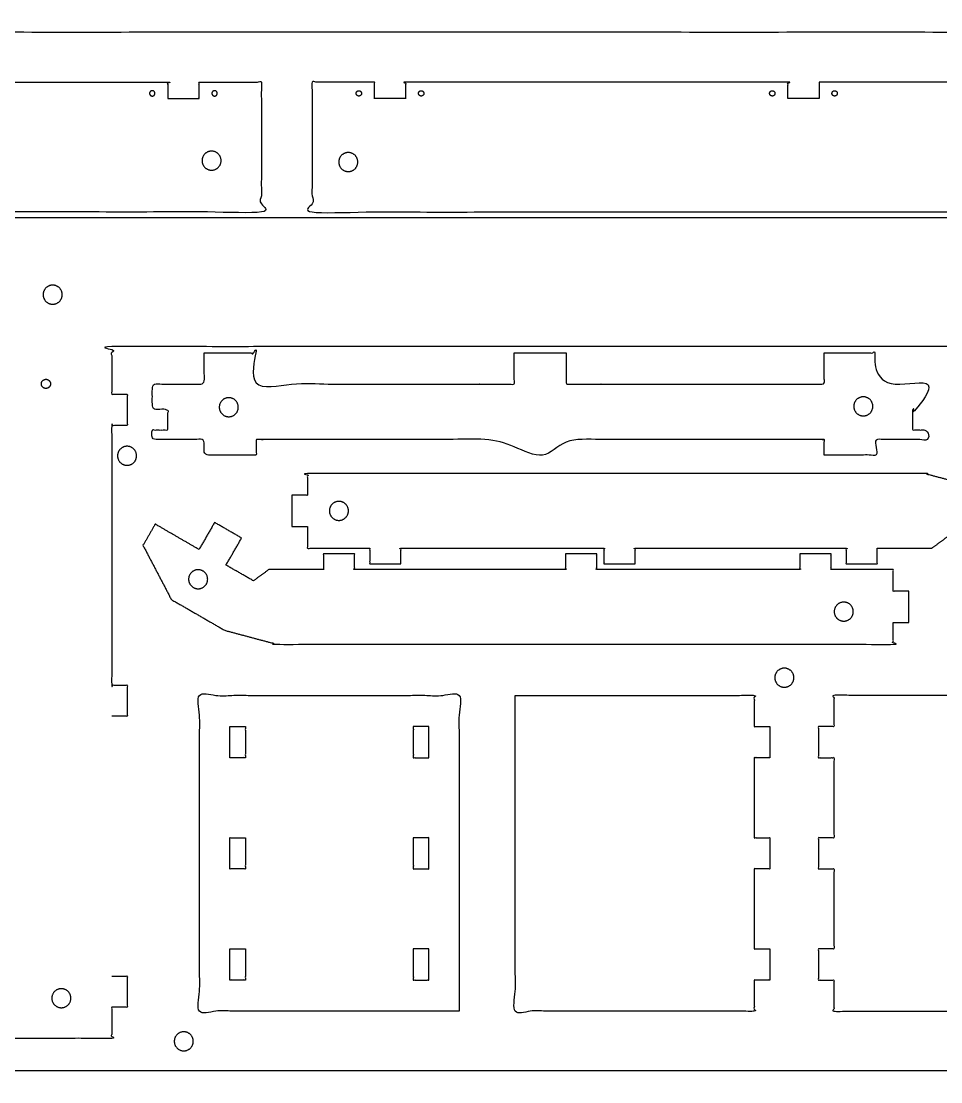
# Model space of a CAD drawing. Header units: millimetres. Extents: x 6487 to 10322, y -5927 to 6935.
# Drawn here: x 8553 to 9615, y 251 to 1476 of the extents above; entities that cross this region are included whole.
import ezdxf

# ---------------------------------------------------------------- set-up
doc = ezdxf.new("R2010")
doc.units = ezdxf.units.MM
doc.header["$MEASUREMENT"] = 0
doc.layers.add('Make2D$visible$lines', color=18, linetype='Continuous', true_color=0x000000)

msp = doc.modelspace()

# ---------------------------------------------------------------- linework, layer by layer
at = {"layer": 'Make2D$visible$lines'}
for points, knots in [([(7796.2, 263.5), (8996.2, 263.5), (10196.2, 263.5), (10196.2, 863.5), (10196.2, 1463.5), (8996.2, 1463.5), (7796.2, 1463.5), (7796.2, 863.5), (7796.2, 263.5)], [0, 0, 0, 2400, 2400, 3600, 3600, 6000, 6000, 7200, 7200, 7200]), ([(8244.5, 1405.6), (8038.3, 1405.6), (7832, 1405.6), (7832, 1330.6), (7832, 1255.6), (8331, 1255.6), (8830, 1255.6), (8830, 1330.6), (8830, 1405.6), (8794, 1405.6), (8758, 1405.6), (8758, 1396.1), (8758, 1386.6), (8740, 1386.6), (8722, 1386.6), (8722, 1396.1), (8722, 1405.6), (8501.3, 1405.6), (8280.5, 1405.6), (8280.5, 1396.1), (8280.5, 1386.6), (8262.5, 1386.6), (8244.5, 1386.6), (8244.5, 1396.1), (8244.5, 1405.6)], [661.5, 661.5, 661.5, 1074, 1074, 1224.00005, 1224.00005, 2222.00005, 2222.00005, 2372.000099, 2372.000099, 2444.000099, 2444.000099, 2463.000099, 2463.000099, 2499.000099, 2499.000099, 2518.000099, 2518.000099, 2959.500099, 2959.500099, 2978.500099, 2978.500099, 3014.500099, 3014.500099, 3033.500099, 3033.500099, 3033.500099]), ([(9474.1, 1405.6), (9680.4, 1405.6), (9886.6, 1405.6), (9886.6, 1330.6), (9886.6, 1255.6), (9387.6, 1255.6), (8888.6, 1255.6), (8888.6, 1330.6), (8888.6, 1405.6), (8924.6, 1405.6), (8960.6, 1405.6), (8960.6, 1396.1), (8960.6, 1386.6), (8978.6, 1386.6), (8996.6, 1386.6), (8996.6, 1396.1), (8996.6, 1405.6), (9217.4, 1405.6), (9438.1, 1405.6), (9438.1, 1396.1), (9438.1, 1386.6), (9456.1, 1386.6), (9474.1, 1386.6), (9474.1, 1396.1), (9474.1, 1405.6)], [661.5, 661.5, 661.5, 1074, 1074, 1224.00005, 1224.00005, 2222.00005, 2222.00005, 2372.000099, 2372.000099, 2444.000099, 2444.000099, 2463.000099, 2463.000099, 2499.000099, 2499.000099, 2518.000099, 2518.000099, 2959.500099, 2959.500099, 2978.500099, 2978.500099, 3014.500099, 3014.500099, 3033.500099, 3033.500099, 3033.500099]), ([(8657.2, 373.1), (8666.2, 373.1), (8675.2, 373.1), (8675.2, 355.1), (8675.2, 337.1), (8666.2, 337.1), (8657.2, 337.1), (8657.2, 319.1), (8657.2, 301.1), (8435.2, 301.1), (8213.2, 301.1), (8213.2, 316.1), (8213.2, 331.1), (8204.2, 331.1), (8195.2, 331.1), (8195.2, 480.1), (8195.2, 629.1), (8204.2, 629.1), (8213.2, 629.1), (8213.2, 659.1), (8213.2, 689.1), (8204.2, 689.1), (8195.2, 689.1), (8195.2, 710.1), (8195.2, 731.1), (8172.7, 731.1), (8150.2, 731.1), (8150.2, 740.1), (8150.2, 749.1), (8120.2, 749.1), (8090.2, 749.1), (8090.2, 740.1), (8090.2, 731.1), (8067.7, 731.1), (8045.2, 731.1), (8045.2, 710.1), (8045.2, 689.1), (8036.2, 689.1), (8027.2, 689.1), (8027.2, 659.1), (8027.2, 629.1), (8036.2, 629.1), (8045.2, 629.1), (8045.2, 480.1), (8045.2, 331.1), (8036.2, 331.1), (8027.2, 331.1), (8027.2, 316.1), (8027.2, 301.1), (7970.2, 301.1), (7913.2, 301.1), (7913.2, 316.1), (7913.2, 331.1), (7904.2, 331.1), (7895.2, 331.1), (7895.2, 480.1), (7895.2, 629.1), (7904.2, 629.1), (7913.2, 629.1), (7913.2, 659.1), (7913.2, 689.1), (7904.2, 689.1), (7895.2, 689.1), (7895.2, 710.1), (7895.2, 731.1), (7854.2, 731.1), (7813.2, 731.1), (7813.2, 739.6), (7813.2, 748.1), (7804.2, 748.1), (7795.2, 748.1), (7795.2, 766.1), (7795.2, 784.1), (7804.2, 784.1), (7813.2, 784.1), (7813.2, 971.6), (7813.2, 1159.1), (7804.2, 1159.1), (7795.2, 1159.1), (7795.2, 1177.1), (7795.2, 1195.1), (7804.2, 1195.1), (7813.2, 1195.1), (7813.2, 1222.1), (7813.2, 1249.1), (8852.2, 1249.1), (9891.2, 1249.1), (9891.2, 1240.1), (9891.2, 1231.1), (10043.2, 1231.1), (10195.2, 1231.1), (10195.2, 1165.6), (10195.2, 1100.1), (9426.2, 1100.1), (8657.2, 1100.1), (8657.2, 1072.6), (8657.2, 1045.1), (8666.2, 1045.1), (8675.2, 1045.1), (8675.2, 1027.1), (8675.2, 1009.1), (8666.2, 1009.1), (8657.2, 1009.1), (8657.2, 859.1), (8657.2, 709.1), (8666.2, 709.1), (8675.2, 709.1), (8675.2, 691.1), (8675.2, 673.1), (8666.2, 673.1), (8657.2, 673.1)], [0, 0, 0, 18, 18, 54, 54, 72, 72, 108, 108, 552, 552, 581.999893, 581.999893, 599.999893, 599.999893, 898.000083, 898.000083, 916.000083, 916.000083, 975.999975, 975.999975, 993.999975, 993.999975, 1035.999975, 1035.999975, 1081.000029, 1081.000029, 1099.000029, 1099.000029, 1158.999921, 1158.999921, 1176.999921, 1176.999921, 1221.999975, 1221.999975, 1263.999975, 1263.999975, 1281.999975, 1281.999975, 1341.999867, 1341.999867, 1359.999867, 1359.999867, 1658.000057, 1658.000057, 1676.000057, 1676.000057, 1705.999951, 1705.999951, 1819.999951, 1819.999951, 1849.999851, 1849.999851, 1867.999851, 1867.999851, 2166.000042, 2166.000042, 2184.000042, 2184.000042, 2243.999934, 2243.999934, 2261.999934, 2261.999934, 2303.9999, 2303.9999, 2385.9999, 2385.9999, 2402.999965, 2402.999965, 2420.999965, 2420.999965, 2456.999965, 2456.999965, 2474.999965, 2474.999965, 2849.999996, 2849.999996, 2867.999996, 2867.999996, 2903.999996, 2903.999996, 2921.999996, 2921.999996, 2975.999983, 2975.999983, 5053.999983, 5053.999983, 5071.999983, 5071.999983, 5375.999983, 5375.999983, 5507.000033, 5507.000033, 7045.000033, 7045.000033, 7100.000033, 7100.000033, 7118.000033, 7118.000033, 7154.000033, 7154.000033, 7172.000033, 7172.000033, 7472.00002, 7472.00002, 7490.00002, 7490.00002, 7526.00002, 7526.00002, 7544.00002, 7544.00002, 7544.00002]), ([(9122.1, 1092.8), (9122.1, 1074.8), (9122.1, 1056.8), (8973.1, 1056.8), (8824.1, 1056.8), (8824.1, 1074.8), (8824.1, 1092.8), (8823.5, 1092.8), (8822.8, 1092.8), (8808.5, 1092.8), (8794.1, 1092.8), (8779.7, 1092.8), (8765.3, 1092.8), (8764.7, 1092.8), (8764.1, 1092.8), (8764.1, 1074.8), (8764.1, 1056.8), (8743.1, 1056.8), (8722.1, 1056.8), (8713.1, 1056.8), (8704.1, 1056.8), (8704.1, 1042.3), (8704.1, 1027.8), (8713.1, 1027.8), (8722.1, 1027.8), (8722.1, 1015.8), (8722.1, 1003.8), (8713.1, 1003.8), (8704.1, 1003.8), (8704.1, 998.3), (8704.1, 992.8), (8734.1, 992.8), (8764.1, 992.8), (8764.1, 983.8), (8764.1, 974.8), (8794.1, 974.8), (8824.1, 974.8), (8824.1, 983.8), (8824.1, 992.8), (8973.1, 992.8), (9122.1, 992.8), (9122.1, 983.8), (9122.1, 974.8), (9152.1, 974.8), (9182.1, 974.8), (9182.1, 983.8), (9182.1, 992.8), (9331.1, 992.8), (9480.1, 992.8), (9480.1, 983.8), (9480.1, 974.8), (9510.1, 974.8), (9540.1, 974.8), (9540.1, 983.8), (9540.1, 992.8), (9570.1, 992.8), (9600.1, 992.8), (9600.1, 998.3), (9600.1, 1003.8), (9591.1, 1003.8), (9582.1, 1003.8), (9582.1, 1015.8), (9582.1, 1027.8), (9591.1, 1027.8), (9600.1, 1027.8), (9600.1, 1042.3), (9600.1, 1056.8), (9591.1, 1056.8), (9582.1, 1056.8), (9561.1, 1056.8), (9540.1, 1056.8), (9540.1, 1074.8), (9540.1, 1092.8), (9539.5, 1092.8), (9538.8, 1092.8), (9524.5, 1092.8), (9510.1, 1092.8), (9495.7, 1092.8), (9481.3, 1092.8), (9480.7, 1092.8), (9480.1, 1092.8), (9480.1, 1074.8), (9480.1, 1056.8), (9331.1, 1056.8), (9182.1, 1056.8), (9182.1, 1074.8), (9182.1, 1092.8), (9181.5, 1092.8), (9180.8, 1092.8), (9166.5, 1092.8), (9152.1, 1092.8), (9137.7, 1092.8), (9123.3, 1092.8), (9122.7, 1092.8), (9122.1, 1092.8)], [3098.837666, 3098.837666, 3098.837666, 3134.837666, 3134.837666, 3432.837856, 3432.837856, 3468.837856, 3468.837856, 3486.837856, 3486.837856, 3986.837831, 3986.837831, 4486.837806, 4486.837806, 4504.837856, 4504.837856, 4540.837856, 4540.837856, 4589.675, 4589.675, 4607.675, 4607.675, 4636.675739, 4636.675739, 4654.675739, 4654.675739, 4678.674262, 4678.674262, 4696.674262, 4696.674262, 4707.674985, 4707.674985, 4767.674933, 4767.674933, 4785.675036, 4785.675036, 4845.674928, 4845.674928, 4863.67498, 4863.67498, 5161.675171, 5161.675171, 5179.675176, 5179.675176, 5239.675068, 5239.675068, 5257.675079, 5257.675079, 5555.675269, 5555.675269, 5573.675321, 5573.675321, 5633.675213, 5633.675213, 5651.675316, 5651.675316, 5711.675307, 5711.675307, 5722.676031, 5722.676031, 5740.676061, 5740.676061, 5764.674584, 5764.674584, 5782.674614, 5782.674614, 5811.675352, 5811.675352, 5829.675402, 5829.675402, 5878.512554, 5878.512554, 5914.512554, 5914.512554, 5932.512603, 5932.512603, 6432.512579, 6432.512579, 6932.512554, 6932.512554, 6950.512554, 6950.512554, 6986.512554, 6986.512554, 7284.512744, 7284.512744, 7320.512744, 7320.512744, 7338.512794, 7338.512794, 7838.512769, 7838.512769, 8338.512744, 8338.512744, 8356.512744, 8356.512744, 8356.512744]), ([(8865.2, 892.4), (8865.2, 910.4), (8865.2, 928.4), (8874.2, 928.4), (8883.2, 928.4), (8883.2, 941), (8883.2, 953.6), (9239.2, 953.6), (9595.2, 953.6), (9625.2, 945.6), (9655.2, 937.6), (9686.1, 919.8), (9716.9, 901.9), (9733.3, 870.7), (9749.8, 839.4), (9742.7, 827.1), (9735.7, 814.9), (9710.3, 829.5), (9685, 844.2), (9676, 828.6), (9667, 813), (9651.4, 822), (9635.8, 831), (9644.8, 846.6), (9653.8, 862.2), (9638, 871.3), (9622.2, 880.4), (9613.2, 873.8), (9604.2, 867.2), (9572.8, 867.2), (9541.3, 867.2), (9541.3, 858.2), (9541.3, 849.2), (9523.3, 849.2), (9505.3, 849.2), (9505.3, 858.2), (9505.3, 867.2), (9383.5, 867.2), (9261.7, 867.2), (9261.7, 858.2), (9261.7, 849.2), (9243.7, 849.2), (9225.7, 849.2), (9225.7, 858.2), (9225.7, 867.2), (9108.4, 867.2), (8991.1, 867.2), (8991.1, 858.2), (8991.1, 849.2), (8973.1, 849.2), (8955.1, 849.2), (8955.1, 858.2), (8955.1, 867.2), (8919.2, 867.2), (8883.2, 867.2), (8883.2, 879.8), (8883.2, 892.4), (8874.2, 892.4), (8865.2, 892.4)], [2066.969514, 2066.969514, 2066.969514, 2102.969514, 2102.969514, 2120.969514, 2120.969514, 2146.175285, 2146.175285, 2858.158528, 2858.158528, 2920.275099, 2920.275099, 2991.510635, 2991.510635, 3062.20676, 3062.20676, 3090.442253, 3090.442253, 3148.942303, 3148.942303, 3184.942303, 3184.942303, 3220.942303, 3220.942303, 3256.942303, 3256.942303, 3293.442303, 3293.442303, 3315.750014, 3315.750014, 3378.674286, 3378.674286, 3396.674286, 3396.674286, 3432.674286, 3432.674286, 3450.674286, 3450.674286, 3694.241635, 3694.241635, 3712.241635, 3712.241635, 3748.241635, 3748.241635, 3766.241635, 3766.241635, 4000.839051, 4000.839051, 4018.839051, 4018.839051, 4054.839051, 4054.839051, 4072.839051, 4072.839051, 4144.733256, 4144.733256, 4169.939028, 4169.939028, 4187.939028, 4187.939028, 4187.939028]), ([(9577.8, 817.5), (9577.8, 799.5), (9577.8, 781.5), (9568.8, 781.5), (9559.8, 781.5), (9559.8, 768.9), (9559.8, 756.3), (9203.8, 756.3), (8847.8, 756.3), (8817.8, 764.4), (8787.8, 772.4), (8757, 790.2), (8726.1, 808), (8709.7, 839.3), (8693.3, 870.6), (8700.3, 882.8), (8707.4, 895.1), (8732.7, 880.4), (8758, 865.8), (8767, 881.4), (8776, 897), (8791.6, 888), (8807.2, 879), (8798.2, 863.4), (8789.2, 847.8), (8805, 838.7), (8820.8, 829.6), (8829.8, 836.1), (8838.8, 842.7), (8870.3, 842.7), (8901.7, 842.7), (8901.7, 851.7), (8901.7, 860.7), (8919.7, 860.7), (8937.7, 860.7), (8937.7, 851.7), (8937.7, 842.7), (9059.5, 842.7), (9181.3, 842.7), (9181.3, 851.7), (9181.3, 860.7), (9199.3, 860.7), (9217.3, 860.7), (9217.3, 851.7), (9217.3, 842.7), (9334.6, 842.7), (9451.9, 842.7), (9451.9, 851.7), (9451.9, 860.7), (9469.9, 860.7), (9487.9, 860.7), (9487.9, 851.7), (9487.9, 842.7), (9523.9, 842.7), (9559.8, 842.7), (9559.8, 830.1), (9559.8, 817.5), (9568.8, 817.5), (9577.8, 817.5)], [2066.969514, 2066.969514, 2066.969514, 2102.969514, 2102.969514, 2120.969514, 2120.969514, 2146.175285, 2146.175285, 2858.158528, 2858.158528, 2920.275099, 2920.275099, 2991.510635, 2991.510635, 3062.20676, 3062.20676, 3090.442253, 3090.442253, 3148.942303, 3148.942303, 3184.942303, 3184.942303, 3220.942303, 3220.942303, 3256.942303, 3256.942303, 3293.442303, 3293.442303, 3315.750014, 3315.750014, 3378.674286, 3378.674286, 3396.674286, 3396.674286, 3432.674286, 3432.674286, 3450.674286, 3450.674286, 3694.241635, 3694.241635, 3712.241635, 3712.241635, 3748.241635, 3748.241635, 3766.241635, 3766.241635, 4000.839051, 4000.839051, 4018.839051, 4018.839051, 4054.839051, 4054.839051, 4072.839051, 4072.839051, 4144.733256, 4144.733256, 4169.939028, 4169.939028, 4187.939028, 4187.939028, 4187.939028]), ([(9058.5, 332.5), (9058.5, 514.9), (9058.5, 697.3), (8908.5, 697.3), (8758.5, 697.3), (8758.5, 514.9), (8758.5, 332.5), (8908.5, 332.5), (9058.5, 332.5)], [300, 300, 300, 664.785552, 664.785552, 964.785552, 964.785552, 1329.571104, 1329.571104, 1629.571104, 1629.571104, 1629.571104]), ([(9123.2, 697.3), (9123.2, 514.9), (9123.2, 332.5), (9261.3, 332.5), (9399.3, 332.5), (9399.3, 350.5), (9399.3, 368.5), (9408.3, 368.5), (9417.3, 368.5), (9417.3, 386.5), (9417.3, 404.5), (9408.3, 404.5), (9399.3, 404.5), (9399.3, 450.7), (9399.3, 496.9), (9408.3, 496.9), (9417.3, 496.9), (9417.3, 514.9), (9417.3, 532.9), (9408.3, 532.9), (9399.3, 532.9), (9399.3, 579.1), (9399.3, 625.3), (9408.3, 625.3), (9417.3, 625.3), (9417.3, 643.3), (9417.3, 661.3), (9408.3, 661.3), (9399.3, 661.3), (9399.3, 679.3), (9399.3, 697.3), (9261.3, 697.3), (9123.2, 697.3)], [640.858624, 640.858624, 640.858624, 1005.644176, 1005.644176, 1281.717457, 1281.717457, 1317.717457, 1317.717457, 1335.717403, 1335.717403, 1371.717394, 1371.717394, 1389.717339, 1389.717339, 1482.110129, 1482.110129, 1500.110075, 1500.110075, 1536.110065, 1536.110065, 1554.110011, 1554.110011, 1646.502801, 1646.502801, 1664.502746, 1664.502746, 1700.502737, 1700.502737, 1718.502683, 1718.502683, 1754.502683, 1754.502683, 2030.575964, 2030.575964, 2030.575964]), ([(9767.4, 697.3), (9767.4, 514.9), (9767.4, 332.5), (9629.3, 332.5), (9491.3, 332.5), (9491.3, 350.5), (9491.3, 368.5), (9482.3, 368.5), (9473.3, 368.5), (9473.3, 386.5), (9473.3, 404.5), (9482.3, 404.5), (9491.3, 404.5), (9491.3, 450.7), (9491.3, 496.9), (9482.3, 496.9), (9473.3, 496.9), (9473.3, 514.9), (9473.3, 532.9), (9482.3, 532.9), (9491.3, 532.9), (9491.3, 579.1), (9491.3, 625.3), (9482.3, 625.3), (9473.3, 625.3), (9473.3, 643.3), (9473.3, 661.3), (9482.3, 661.3), (9491.3, 661.3), (9491.3, 679.3), (9491.3, 697.3), (9629.3, 697.3), (9767.4, 697.3)], [640.858624, 640.858624, 640.858624, 1005.644176, 1005.644176, 1281.717457, 1281.717457, 1317.717457, 1317.717457, 1335.717403, 1335.717403, 1371.717394, 1371.717394, 1389.717339, 1389.717339, 1482.110129, 1482.110129, 1500.110075, 1500.110075, 1536.110065, 1536.110065, 1554.110011, 1554.110011, 1646.502801, 1646.502801, 1664.502746, 1664.502746, 1700.502737, 1700.502737, 1718.502683, 1718.502683, 1754.502683, 1754.502683, 2030.575964, 2030.575964, 2030.575964]), ([(8793.5, 625.3), (8802.5, 625.3), (8811.5, 625.3), (8811.5, 643.3), (8811.5, 661.3), (8802.5, 661.3), (8793.5, 661.3), (8793.5, 643.3), (8793.5, 625.3)], [89.999982, 89.999982, 89.999982, 107.999982, 107.999982, 143.999973, 143.999973, 161.999973, 161.999973, 197.999963, 197.999963, 197.999963]), ([(9023.5, 625.3), (9014.5, 625.3), (9005.5, 625.3), (9005.5, 643.3), (9005.5, 661.3), (9014.5, 661.3), (9023.5, 661.3), (9023.5, 643.3), (9023.5, 625.3)], [89.999982, 89.999982, 89.999982, 107.999982, 107.999982, 143.999973, 143.999973, 161.999973, 161.999973, 197.999963, 197.999963, 197.999963]), ([(8811.5, 532.9), (8802.5, 532.9), (8793.5, 532.9), (8793.5, 514.9), (8793.5, 496.9), (8802.5, 496.9), (8811.5, 496.9), (8811.5, 514.9), (8811.5, 532.9)], [35.999991, 35.999991, 35.999991, 53.999991, 53.999991, 89.999982, 89.999982, 107.999982, 107.999982, 143.999973, 143.999973, 143.999973]), ([(9005.5, 532.9), (9014.5, 532.9), (9023.5, 532.9), (9023.5, 514.9), (9023.5, 496.9), (9014.5, 496.9), (9005.5, 496.9), (9005.5, 514.9), (9005.5, 532.9)], [35.999991, 35.999991, 35.999991, 53.999991, 53.999991, 89.999982, 89.999982, 107.999982, 107.999982, 143.999973, 143.999973, 143.999973]), ([(8811.5, 404.5), (8802.5, 404.5), (8793.5, 404.5), (8793.5, 386.5), (8793.5, 368.5), (8802.5, 368.5), (8811.5, 368.5), (8811.5, 386.5), (8811.5, 404.5)], [35.999991, 35.999991, 35.999991, 53.999991, 53.999991, 89.999982, 89.999982, 107.999982, 107.999982, 143.999973, 143.999973, 143.999973]), ([(9005.5, 404.5), (9014.5, 404.5), (9023.5, 404.5), (9023.5, 386.5), (9023.5, 368.5), (9014.5, 368.5), (9005.5, 368.5), (9005.5, 386.5), (9005.5, 404.5)], [35.999991, 35.999991, 35.999991, 53.999991, 53.999991, 89.999982, 89.999982, 107.999982, 107.999982, 143.999973, 143.999973, 143.999973])]:
    msp.add_open_spline(points, degree=2, knots=knots, dxfattribs=at)
for points, weights, knots in [([(8704, 1395.7), (8707.1, 1395.7), (8707.1, 1392.6), (8707.1, 1389.5), (8704, 1389.5), (8700.9, 1389.5), (8700.9, 1392.6), (8700.9, 1395.7), (8704, 1395.7)], [1, 0.707106781187, 1, 0.707106781185, 1, 0.707106781188, 1, 0.707106781186, 1], [0, 0, 0, 4.869469, 4.869469, 9.738937, 9.738937, 14.608406, 14.608406, 19.477874, 19.477874, 19.477874]), ([(8776, 1395.7), (8779.1, 1395.7), (8779.1, 1392.6), (8779.1, 1389.5), (8776, 1389.5), (8772.9, 1389.5), (8772.9, 1392.6), (8772.9, 1395.7), (8776, 1395.7)], [1, 0.707106781185, 1, 0.707106781185, 1, 0.707106781188, 1, 0.707106781186, 1], [0, 0, 0, 4.869469, 4.869469, 9.738937, 9.738937, 14.608406, 14.608406, 19.477874, 19.477874, 19.477874]), ([(8942.6, 1395.7), (8939.5, 1395.7), (8939.5, 1392.6), (8939.5, 1389.5), (8942.6, 1389.5), (8945.7, 1389.5), (8945.7, 1392.6), (8945.7, 1395.7), (8942.6, 1395.7)], [1, 0.707106781185, 1, 0.707106781185, 1, 0.707106781187, 1, 0.707106781186, 1], [0, 0, 0, 4.869469, 4.869469, 9.738937, 9.738937, 14.608406, 14.608406, 19.477874, 19.477874, 19.477874]), ([(9014.6, 1395.7), (9011.5, 1395.7), (9011.5, 1392.6), (9011.5, 1389.5), (9014.6, 1389.5), (9017.7, 1389.5), (9017.7, 1392.6), (9017.7, 1395.7), (9014.6, 1395.7)], [1, 0.707106781186, 1, 0.707106781186, 1, 0.707106781188, 1, 0.707106781187, 1], [0, 0, 0, 4.869469, 4.869469, 9.738937, 9.738937, 14.608406, 14.608406, 19.477874, 19.477874, 19.477874]), ([(9420.1, 1395.7), (9417, 1395.7), (9417, 1392.6), (9417, 1389.5), (9420.1, 1389.5), (9423.2, 1389.5), (9423.2, 1392.6), (9423.2, 1395.7), (9420.1, 1395.7)], [1, 0.707106781187, 1, 0.707106781185, 1, 0.707106781186, 1, 0.707106781186, 1], [0, 0, 0, 4.869469, 4.869469, 9.738937, 9.738937, 14.608406, 14.608406, 19.477874, 19.477874, 19.477874]), ([(9492.1, 1395.7), (9489, 1395.7), (9489, 1392.6), (9489, 1389.5), (9492.1, 1389.5), (9495.2, 1389.5), (9495.2, 1392.6), (9495.2, 1395.7), (9492.1, 1395.7)], [1, 0.707106781187, 1, 0.707106781185, 1, 0.707106781187, 1, 0.707106781186, 1], [0, 0, 0, 4.869469, 4.869469, 9.738937, 9.738937, 14.608406, 14.608406, 19.477874, 19.477874, 19.477874]), ([(8783.5, 1314.9), (8783.5, 1303.9), (8772.5, 1303.9), (8761.5, 1303.9), (8761.5, 1314.9), (8761.5, 1325.9), (8772.5, 1325.9), (8783.5, 1325.9), (8783.5, 1314.9)], [1, 0.707106781187, 1, 0.707106781187, 1, 0.707106781187, 1, 0.707106781187, 1], [0, 0, 0, 17.27876, 17.27876, 34.557519, 34.557519, 51.836279, 51.836279, 69.115038, 69.115038, 69.115038]), ([(8941.4, 1313.3), (8941.4, 1302.3), (8930.4, 1302.3), (8919.4, 1302.3), (8919.4, 1313.3), (8919.4, 1324.3), (8930.4, 1324.3), (8941.4, 1324.3), (8941.4, 1313.3)], [1, 0.707106781187, 1, 0.707106781187, 1, 0.707106781187, 1, 0.707106781187, 1], [0, 0, 0, 17.27876, 17.27876, 34.557519, 34.557519, 51.836279, 51.836279, 69.115038, 69.115038, 69.115038]), ([(8600, 1160.1), (8600, 1149.1), (8589, 1149.1), (8578, 1149.1), (8578, 1160.1), (8578, 1171.1), (8589, 1171.1), (8600, 1171.1), (8600, 1160.1)], [1, 0.707106781187, 1, 0.707106781187, 1, 0.707106781187, 1, 0.707106781187, 1], [0, 0, 0, 17.27876, 17.27876, 34.557519, 34.557519, 51.836279, 51.836279, 69.115038, 69.115038, 69.115038]), ([(8581.2, 1062.4), (8575.9, 1062.4), (8575.9, 1057.1), (8575.9, 1051.8), (8581.2, 1051.8), (8586.5, 1051.8), (8586.5, 1057.1), (8586.5, 1062.4), (8581.2, 1062.4)], [1, 0.707106781187, 1, 0.707106781186, 1, 0.707106781186, 1, 0.707106781186, 1], [0, 0, 0, 8.325221, 8.325221, 16.650441, 16.650441, 24.975662, 24.975662, 33.300882, 33.300882, 33.300882]), ([(9536.2, 1031.1), (9536.2, 1020.1), (9525.2, 1020.1), (9514.2, 1020.1), (9514.2, 1031.1), (9514.2, 1042.1), (9525.2, 1042.1), (9536.2, 1042.1), (9536.2, 1031.1)], [1, 0.707106781187, 1, 0.707106781187, 1, 0.707106781187, 1, 0.707106781187, 1], [0, 0, 0, 17.27876, 17.27876, 34.557519, 34.557519, 51.836279, 51.836279, 69.115038, 69.115038, 69.115038]), ([(8803.4, 1030.1), (8803.4, 1019.1), (8792.4, 1019.1), (8781.4, 1019.1), (8781.4, 1030.1), (8781.4, 1041.1), (8792.4, 1041.1), (8803.4, 1041.1), (8803.4, 1030.1)], [1, 0.707106781187, 1, 0.707106781187, 1, 0.707106781187, 1, 0.707106781187, 1], [0, 0, 0, 17.27876, 17.27876, 34.557519, 34.557519, 51.836279, 51.836279, 69.115038, 69.115038, 69.115038]), ([(8685.9, 974), (8685.9, 963), (8674.9, 963), (8663.9, 963), (8663.9, 974), (8663.9, 985), (8674.9, 985), (8685.9, 985), (8685.9, 974)], [1, 0.707106781187, 1, 0.707106781187, 1, 0.707106781187, 1, 0.707106781187, 1], [0, 0, 0, 17.27876, 17.27876, 34.557519, 34.557519, 51.836279, 51.836279, 69.115038, 69.115038, 69.115038]), ([(8930.6, 910.4), (8930.6, 899.4), (8919.6, 899.4), (8908.6, 899.4), (8908.6, 910.4), (8908.6, 921.4), (8919.6, 921.4), (8930.6, 921.4), (8930.6, 910.4)], [1, 0.707106781187, 1, 0.707106781187, 1, 0.707106781187, 1, 0.707106781187, 1], [0, 0, 0, 17.27876, 17.27876, 34.557519, 34.557519, 51.836279, 51.836279, 69.115038, 69.115038, 69.115038]), ([(8768, 831.4), (8768, 820.4), (8757, 820.4), (8746, 820.4), (8746, 831.4), (8746, 842.4), (8757, 842.4), (8768, 842.4), (8768, 831.4)], [1, 0.707106781187, 1, 0.707106781187, 1, 0.707106781187, 1, 0.707106781187, 1], [0, 0, 0, 17.27876, 17.27876, 34.557519, 34.557519, 51.836279, 51.836279, 69.115038, 69.115038, 69.115038]), ([(9513.6, 794), (9513.6, 783), (9502.6, 783), (9491.6, 783), (9491.6, 794), (9491.6, 805), (9502.6, 805), (9513.6, 805), (9513.6, 794)], [1, 0.707106781187, 1, 0.707106781187, 1, 0.707106781187, 1, 0.707106781187, 1], [0, 0, 0, 17.27876, 17.27876, 34.557519, 34.557519, 51.836279, 51.836279, 69.115038, 69.115038, 69.115038]), ([(9445, 717.7), (9445, 706.7), (9434, 706.7), (9423, 706.7), (9423, 717.7), (9423, 728.7), (9434, 728.7), (9445, 728.7), (9445, 717.7)], [1, 0.707106781187, 1, 0.707106781187, 1, 0.707106781187, 1, 0.707106781187, 1], [0, 0, 0, 17.27876, 17.27876, 34.557519, 34.557519, 51.836279, 51.836279, 69.115038, 69.115038, 69.115038]), ([(8610, 347.5), (8610, 336.5), (8599, 336.5), (8588, 336.5), (8588, 347.5), (8588, 358.5), (8599, 358.5), (8610, 358.5), (8610, 347.5)], [1, 0.707106781187, 1, 0.707106781187, 1, 0.707106781187, 1, 0.707106781187, 1], [0, 0, 0, 17.27876, 17.27876, 34.557519, 34.557519, 51.836279, 51.836279, 69.115038, 69.115038, 69.115038]), ([(8751.4, 297.7), (8751.4, 286.7), (8740.4, 286.7), (8729.4, 286.7), (8729.4, 297.7), (8729.4, 308.7), (8740.4, 308.7), (8751.4, 308.7), (8751.4, 297.7)], [1, 0.707106781187, 1, 0.707106781187, 1, 0.707106781187, 1, 0.707106781187, 1], [0, 0, 0, 17.27876, 17.27876, 34.557519, 34.557519, 51.836279, 51.836279, 69.115038, 69.115038, 69.115038])]:
    msp.add_rational_spline(points, weights, degree=2, knots=knots, dxfattribs=at)

doc.saveas('drawing.dxf')
